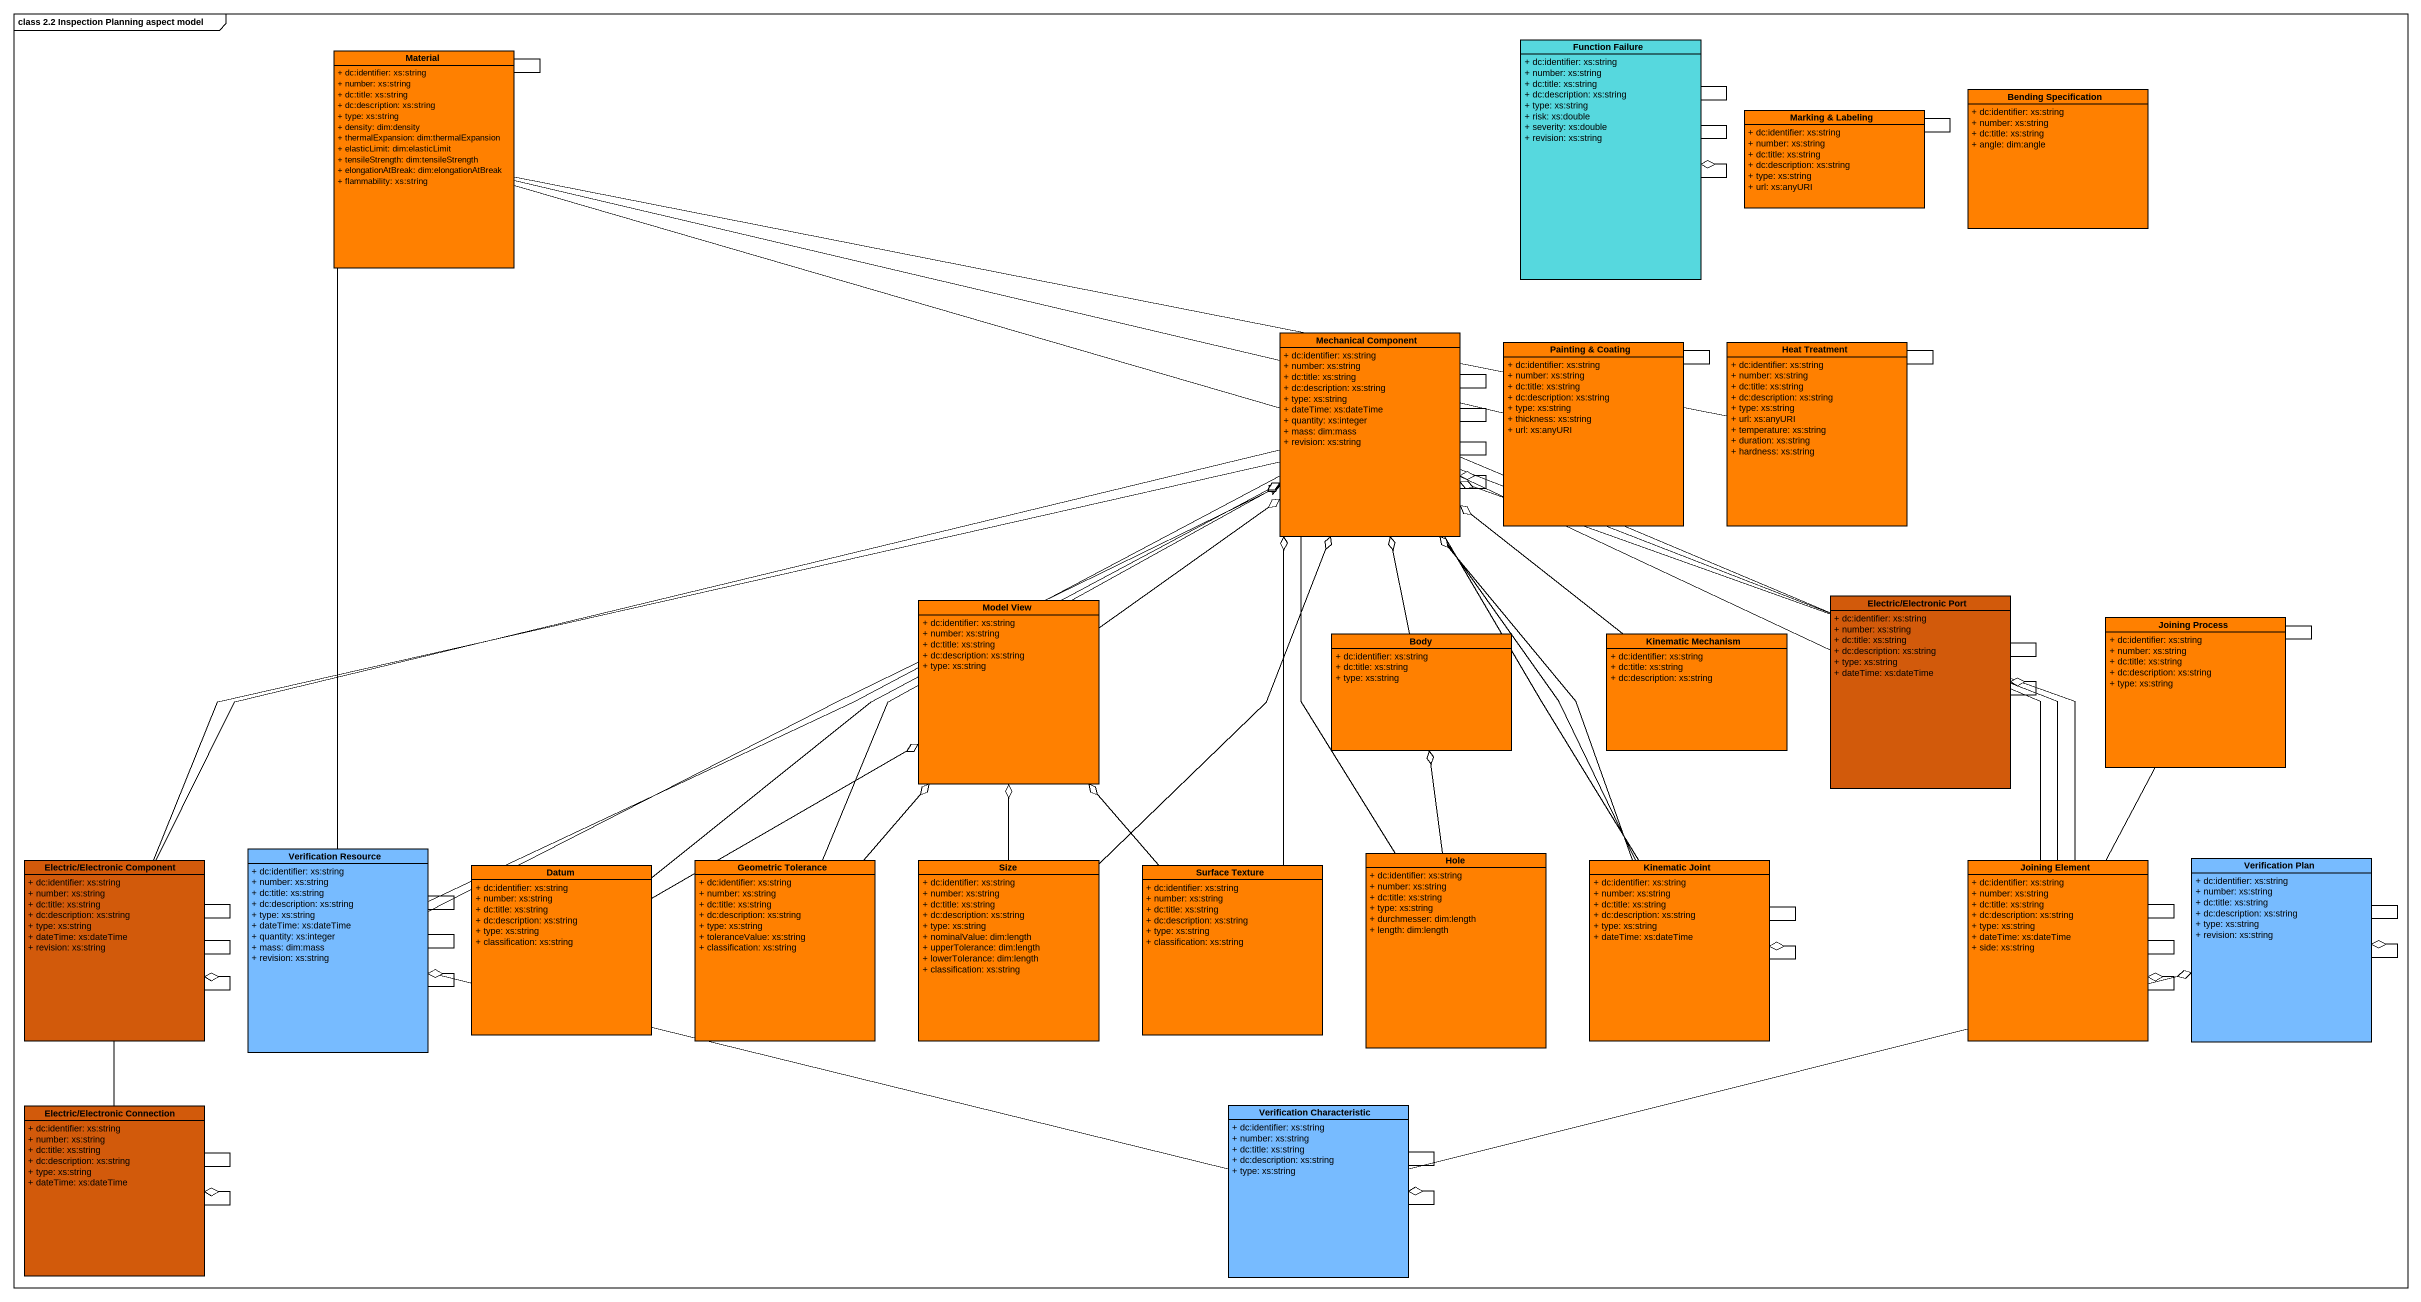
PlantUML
@startuml
mainframe class 2.2 Inspection Planning aspect model
hide circle
hide empty members
skinparam classAttributeIconSize 0
class Material #FF8000 {
  + dc:identifier: xs:string
  + number: xs:string
  + dc:title: xs:string
  + dc:description: xs:string
  + type: xs:string
  + density: dim:density
  + thermalExpansion: dim:thermalExpansion
  + elasticLimit: dim:elasticLimit
  + tensileStrength: dim:tensileStrength
  + elongationAtBreak: dim:elongationAtBreak
  + flammability: xs:string
}
class "Function Failure" as Function_Failure #56D8DE {
  + dc:identifier: xs:string
  + number: xs:string
  + dc:title: xs:string
  + dc:description: xs:string
  + type: xs:string
  + risk: xs:double
  + severity: xs:double
  + revision: xs:string
}
class "Marking & Labeling" as Marking_Labeling #FF8000 {
  + dc:identifier: xs:string
  + number: xs:string
  + dc:title: xs:string
  + dc:description: xs:string
  + type: xs:string
  + url: xs:anyURI
}
class "Bending Specification" as Bending_Specification #FF8000 {
  + dc:identifier: xs:string
  + number: xs:string
  + dc:title: xs:string
  + angle: dim:angle
}
class "Mechanical Component" as Mechanical_Component #FF8000 {
  + dc:identifier: xs:string
  + number: xs:string
  + dc:title: xs:string
  + dc:description: xs:string
  + type: xs:string
  + dateTime: xs:dateTime
  + quantity: xs:integer
  + mass: dim:mass
  + revision: xs:string
}
class "Painting & Coating" as Painting_Coating #FF8000 {
  + dc:identifier: xs:string
  + number: xs:string
  + dc:title: xs:string
  + dc:description: xs:string
  + type: xs:string
  + thickness: xs:string
  + url: xs:anyURI
}
class "Heat Treatment" as Heat_Treatment #FF8000 {
  + dc:identifier: xs:string
  + number: xs:string
  + dc:title: xs:string
  + dc:description: xs:string
  + type: xs:string
  + url: xs:anyURI
  + temperature: xs:string
  + duration: xs:string
  + hardness: xs:string
}
class "Model View" as Model_View #FF8000 {
  + dc:identifier: xs:string
  + number: xs:string
  + dc:title: xs:string
  + dc:description: xs:string
  + type: xs:string
}
class "Electric/Electronic Port" as Electric_Electronic_Port #D25A0B {
  + dc:identifier: xs:string
  + number: xs:string
  + dc:title: xs:string
  + dc:description: xs:string
  + type: xs:string
  + dateTime: xs:dateTime
}
class Body #FF8000 {
  + dc:identifier: xs:string
  + dc:title: xs:string
  + type: xs:string
}
class "Kinematic Mechanism" as Kinematic_Mechanism #FF8000 {
  + dc:identifier: xs:string
  + dc:title: xs:string
  + dc:description: xs:string
}
class "Joining Process" as Joining_Process #FF8000 {
  + dc:identifier: xs:string
  + number: xs:string
  + dc:title: xs:string
  + dc:description: xs:string
  + type: xs:string
}
class "Electric/Electronic Component" as Electric_Electronic #D25A0B {
  + dc:identifier: xs:string
  + number: xs:string
  + dc:title: xs:string
  + dc:description: xs:string
  + type: xs:string
  + dateTime: xs:dateTime
  + revision: xs:string
}
class "Verification Resource" as Verification_Resource #77BBFF {
  + dc:identifier: xs:string
  + number: xs:string
  + dc:title: xs:string
  + dc:description: xs:string
  + type: xs:string
  + dateTime: xs:dateTime
  + quantity: xs:integer
  + mass: dim:mass
  + revision: xs:string
}
class Datum #FF8000 {
  + dc:identifier: xs:string
  + number: xs:string
  + dc:title: xs:string
  + dc:description: xs:string
  + type: xs:string
  + classification: xs:string
}
class "Geometric Tolerance" as Geometric_Tolerance #FF8000 {
  + dc:identifier: xs:string
  + number: xs:string
  + dc:title: xs:string
  + dc:description: xs:string
  + type: xs:string
  + toleranceValue: xs:string
  + classification: xs:string
}
class Size #FF8000 {
  + dc:identifier: xs:string
  + number: xs:string
  + dc:title: xs:string
  + dc:description: xs:string
  + type: xs:string
  + nominalValue: dim:length
  + upperTolerance: dim:length
  + lowerTolerance: dim:length
  + classification: xs:string
}
class "Surface Texture" as Surface_Texture #FF8000 {
  + dc:identifier: xs:string
  + number: xs:string
  + dc:title: xs:string
  + dc:description: xs:string
  + type: xs:string
  + classification: xs:string
}
class Hole #FF8000 {
  + dc:identifier: xs:string
  + number: xs:string
  + dc:title: xs:string
  + type: xs:string
  + durchmesser: dim:length
  + length: dim:length
}
class "Kinematic Joint" as Kinematic_Joint #FF8000 {
  + dc:identifier: xs:string
  + number: xs:string
  + dc:title: xs:string
  + dc:description: xs:string
  + type: xs:string
  + dateTime: xs:dateTime
}
class "Joining Element" as Joining_Element #FF8000 {
  + dc:identifier: xs:string
  + number: xs:string
  + dc:title: xs:string
  + dc:description: xs:string
  + type: xs:string
  + dateTime: xs:dateTime
  + side: xs:string
}
class "Verification Plan" as Verification_Plan #77BBFF {
  + dc:identifier: xs:string
  + number: xs:string
  + dc:title: xs:string
  + dc:description: xs:string
  + type: xs:string
  + revision: xs:string
}
class "Electric/Electronic Connection" as Electric_Electronic_2 #D25A0B {
  + dc:identifier: xs:string
  + number: xs:string
  + dc:title: xs:string
  + dc:description: xs:string
  + type: xs:string
  + dateTime: xs:dateTime
}
class "Verification Characteristic" as Verification_Characteristic #77BBFF {
  + dc:identifier: xs:string
  + number: xs:string
  + dc:title: xs:string
  + dc:description: xs:string
  + type: xs:string
}
Material -- Material
Function_Failure -- Function_Failure
Function_Failure -- Function_Failure
Function_Failure --o Function_Failure
Marking_Labeling -- Marking_Labeling
Mechanical_Component -left- Material
Mechanical_Component -- Mechanical_Component
Mechanical_Component -- Mechanical_Component
Mechanical_Component -- Mechanical_Component
Mechanical_Component --o Mechanical_Component
Painting_Coating -left- Material
Painting_Coating -- Painting_Coating
Heat_Treatment -left- Material
Heat_Treatment -- Heat_Treatment
Model_View -up-o Mechanical_Component
Electric_Electronic_Port -left- Mechanical_Component
Electric_Electronic_Port -- Electric_Electronic_Port
Electric_Electronic_Port --o Electric_Electronic_Port
Body -up-o Mechanical_Component
Kinematic_Mechanism -up-o Mechanical_Component
Joining_Process -- Joining_Process
Electric_Electronic -right- Mechanical_Component
Electric_Electronic -right- Mechanical_Component
Electric_Electronic -- Electric_Electronic
Electric_Electronic -- Electric_Electronic
Electric_Electronic --o Electric_Electronic
Verification_Resource -up- Material
Verification_Resource -right-|> Mechanical_Component
Verification_Resource -right- Mechanical_Component
Verification_Resource -- Verification_Resource
Verification_Resource -- Verification_Resource
Verification_Resource --o Verification_Resource
Datum -up-o Mechanical_Component
Datum -right-o Model_View
Geometric_Tolerance -up-o Mechanical_Component
Geometric_Tolerance -up-o Model_View
Size -up-o Mechanical_Component
Size -up-o Model_View
Surface_Texture -up-o Mechanical_Component
Surface_Texture -up-o Model_View
Hole -up- Mechanical_Component
Hole -up-o Body
Kinematic_Joint -up- Mechanical_Component
Kinematic_Joint -up- Mechanical_Component
Kinematic_Joint -up-o Mechanical_Component
Kinematic_Joint -- Kinematic_Joint
Kinematic_Joint --o Kinematic_Joint
Joining_Element -up- Mechanical_Component
Joining_Element -up- Mechanical_Component
Joining_Element -up-o Mechanical_Component
Joining_Element -up- Joining_Process
Joining_Element -- Joining_Element
Joining_Element -- Joining_Element
Joining_Element --o Joining_Element
Verification_Plan -- Verification_Plan
Verification_Plan --o Verification_Plan
Electric_Electronic_2 -up- Electric_Electronic
Electric_Electronic_2 -- Electric_Electronic_2
Electric_Electronic_2 --o Electric_Electronic_2
Verification_Characteristic -left- Verification_Resource
Verification_Characteristic -right-o Verification_Plan
Verification_Characteristic -- Verification_Characteristic
Verification_Characteristic --o Verification_Characteristic
@enduml
